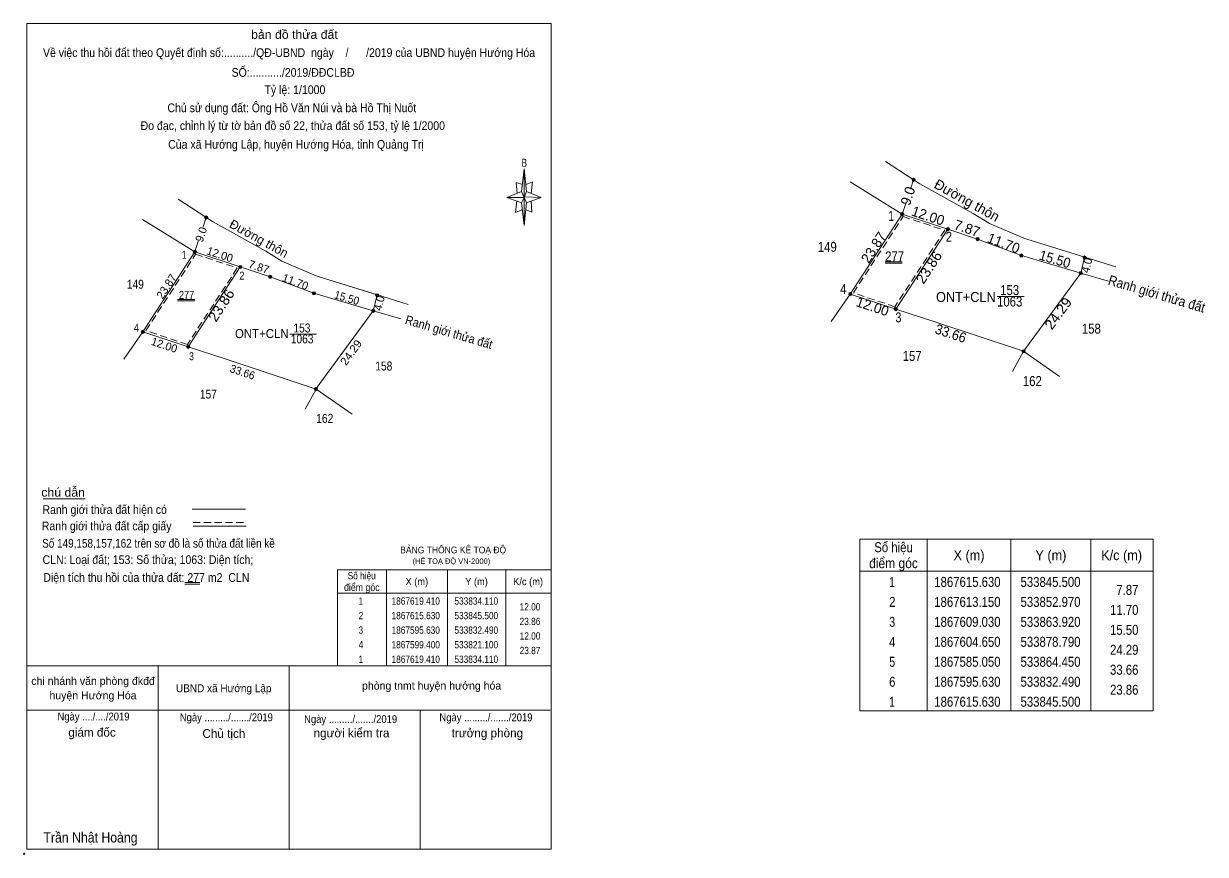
# Model space of a CAD drawing. Header units: metres. Extents: x 533291 to 533910, y 1867243 to 1867667.
# Drawn here: x 533614.2 to 533910, y 1867459.1 to 1867667.1 of the extents above; entities that cross this region are included whole.
import ezdxf
from ezdxf.enums import TextEntityAlignment as Align

# ---------------------------------------------------------------- set-up
doc = ezdxf.new("R2010")
doc.units = ezdxf.units.M
doc.header["$LTSCALE"] = 0.6
doc.header["$PDMODE"] = 32
doc.header["$PDSIZE"] = 0.3
doc.linetypes.add('MEDIUM_DASHED', pattern=[4.5, 3, -1.5])
doc.layers.add('2', color=7, linetype='Continuous', lineweight=13)
doc.layers.add('63', color=7, linetype='Continuous', lineweight=13)

msp = doc.modelspace()

# ---------------------------------------------------------------- hatches: boundary and pattern name
at = {"layer": '2'}
for points in [[(533837.36, 1867628, 1), (533836.56, 1867628, 1)], [(533660.2862, 1867618.5465, 1), (533659.4862, 1867618.5465, 1)], [(533834.51, 1867619.41, 1), (533833.71, 1867619.41, 1)], [(533845.9, 1867615.63, 1), (533845.1, 1867615.63, 1)], [(533853.37, 1867613.15, 1), (533852.57, 1867613.15, 1)], [(533657.4362, 1867609.9565, 1), (533656.6362, 1867609.9565, 1)], [(533864.32, 1867609.03, 1), (533863.52, 1867609.03, 1)], [(533880.16, 1867608.53, 1), (533879.36, 1867608.53, 1)], [(533668.8262, 1867606.1765, 1), (533668.0262, 1867606.1765, 1)], [(533676.2962, 1867603.6965, 1), (533675.4962, 1867603.6965, 1)], [(533879.19, 1867604.65, 1), (533878.39, 1867604.65, 1)], [(533687.2462, 1867599.5765, 1), (533686.4462, 1867599.5765, 1)], [(533703.0862, 1867599.0765, 1), (533702.2862, 1867599.0765, 1)], [(533821.5, 1867599.4, 1), (533820.7, 1867599.4, 1)], [(533702.1162, 1867595.1965, 1), (533701.3162, 1867595.1965, 1)], [(533832.89, 1867595.63, 1), (533832.09, 1867595.63, 1)], [(533644.4262, 1867589.9465, 1), (533643.6262, 1867589.9465, 1)], [(533655.8162, 1867586.1765, 1), (533655.0162, 1867586.1765, 1)], [(533864.85, 1867585.05, 1), (533864.05, 1867585.05, 1)], [(533687.7762, 1867575.5965, 1), (533686.9762, 1867575.5965, 1)]]:
    msp.add_hatch(color=256, dxfattribs=at).paths.add_polyline_path(points)

# ---------------------------------------------------------------- linework, layer by layer
for p, q in [((533738.77, 1867625.04), (533739.5, 1867630.73)), ((533829.92, 1867632.57), (533838.51, 1867626.99)), ((533829.92, 1867632.57), (533838.51, 1867626.99)), ((533836.96, 1867628), (533836.19, 1867625.68)), ((533740.08, 1867625.04), (533743.73, 1867623.58)), ((533834.11, 1867619.41), (533821.05, 1867627.54)), ((533834.11, 1867619.41), (533821.05, 1867627.54)), ((533851.86, 1867619.58), (533838.51, 1867626.99)), ((533851.86, 1867619.58), (533838.51, 1867626.99)), ((533652.85, 1867623.13), (533661.44, 1867617.55)), ((533652.85, 1867623.13), (533661.44, 1867617.55)), ((533738.77, 1867622.27), (533735.12, 1867623.58)), ((533740.08, 1867622.27), (533739.5, 1867616.58)), ((533741.24, 1867622.71), (533741.4, 1867619.94)), ((533834.99, 1867622.08), (533834.11, 1867619.41)), ((533741.4, 1867619.94), (533739.94, 1867620.52)), ((533821.1, 1867599.4), (533834.11, 1867619.41)), ((533845.5, 1867615.63), (533834.11, 1867619.41)), ((533657.04, 1867609.97), (533643.98, 1867618.1)), ((533657.04, 1867609.97), (533643.98, 1867618.1)), ((533659.89, 1867618.56), (533659.12, 1867616.24)), ((533674.79, 1867610.14), (533661.44, 1867617.55)), ((533674.79, 1867610.14), (533661.44, 1867617.55)), ((533644.03, 1867589.96), (533657.04, 1867609.97)), ((533657.92, 1867612.64), (533657.04, 1867609.97)), ((533668.43, 1867606.19), (533657.04, 1867609.97)), ((533887.53, 1867606.25), (533879.84, 1867608.62)), ((533878.83, 1867604.64), (533878.79, 1867604.65)), ((533878.83, 1867604.64), (533878.79, 1867604.65)), ((533885.7, 1867602.61), (533878.79, 1867604.65)), ((533710.46, 1867596.81), (533702.77, 1867599.18)), ((533821.1, 1867599.4), (533816.31, 1867592.53)), ((533701.76, 1867595.2), (533701.72, 1867595.21)), ((533701.76, 1867595.2), (533701.72, 1867595.21)), ((533708.63, 1867593.17), (533701.72, 1867595.21)), ((533864.45, 1867585.05), (533841.99, 1867592.49)), ((533644.03, 1867589.96), (533639.24, 1867583.09)), ((533864.45, 1867585.05), (533864.52, 1867585)), ((533864.52, 1867585), (533873.47, 1867578.78)), ((533687.38, 1867575.61), (533664.92, 1867583.05)), ((533687.38, 1867575.61), (533687.45, 1867575.56)), ((533687.45, 1867575.56), (533696.4, 1867569.34)), ((533619.08, 1867548.08), (533629.64, 1867548.08)), ((533656.41, 1867545.54), (533669.73, 1867545.54)), ((533656.61, 1867541.27), (533669.93, 1867541.27)), ((533704.99, 1867530.35), (533704.99, 1867506.29)), ((533720.3, 1867530.35), (533720.3, 1867506.29)), ((533734.88, 1867530.35), (533734.88, 1867506.29)), ((533692.75, 1867524.52), (533746.26, 1867524.52)), ((533615.04, 1867506.29), (533746.26, 1867506.29)), ((533647.85, 1867460.37), (533647.85, 1867506.29)), ((533680.65, 1867460.37), (533680.65, 1867506.29)), ((533615.04, 1867495.21), (533745.97, 1867495.21)), ((533615.04, 1867495.21), (533745.97, 1867495.21)), ((533615.04, 1867495.21), (533745.97, 1867495.21)), ((533615.04, 1867495.21), (533745.97, 1867495.21)), ((533713.46, 1867460.37), (533713.46, 1867495.21)), ((533746.26, 1867460.37), (533615.04, 1867460.37))]:
    msp.add_line(p, q, dxfattribs=at)
at = {"layer": '2', "linetype": 'MEDIUM_DASHED'}
msp.add_line((533656.61, 1867542.18), (533670.02, 1867542.18), dxfattribs=at)
at = {"layer": '2'}
for points in [[(533615.04, 1867667.12), (533746.26, 1867667.12), (533746.26, 1867460.37), (533615.04, 1867460.37)], [(533739.5, 1867630.73), (533740.08, 1867625.04), (533739.5, 1867623.58)], [(533739.5, 1867623.58), (533735.12, 1867623.58), (533738.77, 1867625.04), (533740.08, 1867622.27), (533743.73, 1867623.58), (533739.5, 1867623.73)], [(533739.5, 1867623.58), (533739.5, 1867616.58), (533738.77, 1867622.27)], [(533692.75, 1867530.35), (533746.26, 1867530.35), (533746.26, 1867506.29), (533692.75, 1867506.29)]]:
    msp.add_lwpolyline(points, close=True, dxfattribs=at)
for points in [[(533829.92, 1867632.57), (533838.51, 1867626.99), (533851.86, 1867619.58), (533855.93, 1867617.06), (533864.52, 1867613.43)], [(533739.5, 1867623.58), (533738.77, 1867625.04), (533735.12, 1867623.58)], [(533739.06, 1867626.79), (533737.45, 1867627.37), (533737.75, 1867624.6)], [(533739.94, 1867626.79), (533741.54, 1867627.52), (533741.24, 1867624.6)], [(533652.85, 1867623.13), (533661.44, 1867617.55), (533674.79, 1867610.14), (533678.86, 1867607.62), (533687.45, 1867603.99)], [(533737.61, 1867622.71), (533737.31, 1867619.79), (533738.91, 1867620.52)], [(533739.5, 1867623.58), (533740.08, 1867622.27), (533743.73, 1867623.58)], [(533864.52, 1867613.43), (533855.93, 1867617.06), (533851.86, 1867619.58)], [(533864.52, 1867613.43), (533855.93, 1867617.06), (533851.86, 1867619.58)], [(533852.97, 1867613.15), (533845.5, 1867615.63), (533832.49, 1867595.63)], [(533863.92, 1867609.03), (533854.96, 1867612.4), (533852.97, 1867613.15)], [(533879.79, 1867608.64), (533865.27, 1867613.11), (533864.52, 1867613.43)], [(533879.84, 1867608.62), (533865.27, 1867613.11), (533864.52, 1867613.43)], [(533864.52, 1867613.43), (533865.27, 1867613.11), (533879.84, 1867608.62)], [(533687.45, 1867603.99), (533678.86, 1867607.62), (533674.79, 1867610.14)], [(533687.45, 1867603.99), (533678.86, 1867607.62), (533674.79, 1867610.14)], [(533878.79, 1867604.65), (533864.52, 1867608.85), (533863.92, 1867609.03)], [(533878.79, 1867604.65), (533864.52, 1867608.85), (533863.92, 1867609.03)], [(533675.9, 1867603.71), (533668.43, 1867606.19), (533655.42, 1867586.19)], [(533878.79, 1867604.65), (533864.52, 1867585.15), (533864.45, 1867585.05)], [(533878.83, 1867604.64), (533878.79, 1867604.65), (533864.52, 1867585.15)], [(533686.85, 1867599.59), (533677.89, 1867602.96), (533675.9, 1867603.71)], [(533702.72, 1867599.2), (533688.2, 1867603.67), (533687.45, 1867603.99)], [(533702.77, 1867599.18), (533688.2, 1867603.67), (533687.45, 1867603.99)], [(533687.45, 1867603.99), (533688.2, 1867603.67), (533702.77, 1867599.18)], [(533701.72, 1867595.21), (533687.45, 1867599.41), (533686.85, 1867599.59)], [(533701.72, 1867595.21), (533687.45, 1867599.41), (533686.85, 1867599.59)], [(533841.99, 1867592.49), (533832.49, 1867595.63), (533821.1, 1867599.4)], [(533701.72, 1867595.21), (533687.45, 1867575.71), (533687.38, 1867575.61)], [(533701.76, 1867595.2), (533701.72, 1867595.21), (533687.45, 1867575.71)], [(533664.92, 1867583.05), (533655.42, 1867586.19), (533644.03, 1867589.96)], [(533861.74, 1867580.02), (533864.45, 1867585.05), (533864.52, 1867585)], [(533864.52, 1867585.15), (533864.45, 1867585.05), (533864.52, 1867585)], [(533684.67, 1867570.58), (533687.38, 1867575.61), (533687.45, 1867575.56)], [(533687.45, 1867575.71), (533687.38, 1867575.61), (533687.45, 1867575.56)]]:
    msp.add_lwpolyline(points, dxfattribs=at)
at = {"layer": '2', "linetype": 'MEDIUM_DASHED'}
for points in [[(533834.32, 1867618.81), (533844.73, 1867615.36), (533832.28, 1867596.23), (533821.87, 1867599.67)], [(533657.25, 1867609.37), (533667.66, 1867605.92), (533655.21, 1867586.79), (533644.8, 1867590.23)]]:
    msp.add_lwpolyline(points, close=True, dxfattribs=at)
at = {"layer": '2'}
for centre in [(533836.96, 1867628), (533659.8862, 1867618.5465), (533834.11, 1867619.41), (533845.5, 1867615.63), (533852.97, 1867613.15), (533657.0362, 1867609.9565), (533863.92, 1867609.03), (533879.76, 1867608.53), (533668.4262, 1867606.1765), (533675.8962, 1867603.6965), (533878.79, 1867604.65), (533686.8462, 1867599.5765), (533702.6862, 1867599.0765), (533821.1, 1867599.4), (533701.7162, 1867595.1965), (533832.49, 1867595.63), (533644.0262, 1867589.9465), (533655.4162, 1867586.1765), (533864.45, 1867585.05), (533687.3762, 1867575.5965)]:
    msp.add_circle(centre, 0.4, dxfattribs=at)
msp.add_point((533614.35, 1867459.22), dxfattribs=at)
at = {"layer": '63'}
for p, q in [((533829.82, 1867607.43), (533834.11, 1867607.43)), ((533829.82, 1867607.16), (533834.11, 1867607.16)), ((533879.76, 1867608.53), (533878.79, 1867604.65)), ((533702.69, 1867599.09), (533701.72, 1867595.21)), ((533857.9, 1867598.82), (533864.6, 1867598.82)), ((533652.75, 1867597.99), (533657.04, 1867597.99)), ((533652.75, 1867597.72), (533657.04, 1867597.72)), ((533680.83, 1867589.38), (533687.53, 1867589.38)), ((533840.32, 1867538), (533840.32, 1867495)), ((533861.32, 1867538), (533861.32, 1867495)), ((533881.32, 1867538), (533881.32, 1867495)), ((533654.58, 1867527.17), (533658.29, 1867527.17)), ((533823.52, 1867530), (533896.92, 1867530)), ((533654.57, 1867526.71), (533658.29, 1867526.71))]:
    msp.add_line(p, q, dxfattribs=at)
msp.add_lwpolyline([(533823.52, 1867538), (533896.92, 1867538), (533896.92, 1867495), (533823.52, 1867495)], close=True, dxfattribs=at)

# ---------------------------------------------------------------- texts
at = {"layer": '2'}
for s, height, width, p in [('bản đồ thửa đất', 2.187, 1.05, (533681.98, 1867663.3)), ('Về việc thu hồi đất theo Quyết định số:........../QĐ-UBND  ngày    /      /2019 của UBND huyện Hướng Hóa', 2.19, 0.9, (533680.635, 1867658.76)), ('SỐ:.........../2019/ĐĐCLBĐ', 2.19, 0.9, (533681.625, 1867653.8)), ('Tỷ lệ: 1/1000', 2.19, 0.9, (533682.1, 1867649.47)), ('Chủ sử dụng đất: Ông Hồ Văn Núi và bà Hồ Thị Nuốt', 2.19, 0.9, (533681.325, 1867644.94)), ('Đo đạc, chỉnh lý từ tờ bản đồ số 22, thửa đất số 153, tỷ lệ 1/2000 ', 2.19, 0.9, (533681.93, 1867640.47)), ('Của xã Hướng Lập, huyện Hướng Hóa, tỉnh Quảng Trị', 2.19, 0.9, (533682.365, 1867635.79)), ('B', 2.009, 0.75, (533739.515, 1867631.26)), ('149', 2.5, 0.85, (533815.345, 1867609.96)), ('277', 2.5, 0.85, (533832.19, 1867607.58)), ('149', 2.25, 0.85, (533642.15, 1867600.73)), ('153', 2.5, 0.85, (533861, 1867599.14)), ('277', 2, 0.85, (533654.98, 1867598.18)), ('ONT+CLN', 2.5, 0.95, (533850.025, 1867597.41)), ('1063', 2.5, 0.85, (533861, 1867596.27)), ('ONT+CLN', 2.25, 0.95, (533673.805, 1867588.37)), ('1063', 2.25, 0.85, (533683.9, 1867587.04)), ('153', 2.25, 0.85, (533683.855, 1867589.77)), ('158', 2.5, 0.85, (533881.44, 1867589.48)), ('157', 2.5, 0.85, (533836.59, 1867582.66)), ('158', 2.25, 0.85, (533704.345, 1867580.25)), ('162', 2.5, 0.85, (533866.67, 1867576.36)), ('157', 2.25, 0.85, (533660.445, 1867573.21)), ('162', 2.25, 0.85, (533689.57, 1867567.13)), ('BẢNG THỐNG KÊ TOẠ ĐỘ ', 1.677, 0.95, (533722.01, 1867534.47)), ('(HỆ TOẠ ĐỘ VN-2000)', 1.361, 0.9, (533721.27, 1867531.82)), ('điểm góc', 1.823, 0.9, (533698.845, 1867525.03)), ('Số hiệu', 1.823, 0.85, (533698.83, 1867527.94)), ('X (m)', 1.823, 0.95, (533712.62, 1867526.49)), ('Y (m)', 1.823, 0.95, (533727.56, 1867526.49)), ('K/c (m)', 1.823, 0.95, (533740.465, 1867526.49)), (' 1', 1.823, 0.75, (533698.34, 1867521.61)), ('1867619.410', 1.823, 0.85, (533712.34, 1867521.61)), ('533834.110', 1.823, 0.85, (533727.5, 1867521.61)), (' 2', 1.823, 0.85, (533698.335, 1867517.96)), ('1867615.630', 1.823, 0.85, (533712.34, 1867517.96)), ('533845.500', 1.823, 0.85, (533727.5, 1867517.96)), (' 3', 1.823, 0.8, (533698.33, 1867514.32)), ('1867595.630', 1.823, 0.85, (533712.34, 1867514.32)), ('533832.490', 1.823, 0.85, (533727.5, 1867514.32)), (' 4', 1.823, 0.85, (533698.34, 1867510.67)), ('1867599.400', 1.823, 0.85, (533712.34, 1867510.67)), ('533821.100', 1.823, 0.85, (533727.5, 1867510.67)), (' 1', 1.823, 0.75, (533698.34, 1867507.03)), ('1867619.410', 1.823, 0.85, (533712.34, 1867507.03)), ('533834.110', 1.823, 0.85, (533727.5, 1867507.03)), ('UBND xã Hướng Lập', 1.97, 0.95, (533664.275, 1867499.69)), ('Ngày ..../..../2019', 1.968, 0.9, (533631.68, 1867492.61)), ('Ngày ........./......./2019', 1.968, 0.9, (533664.93, 1867492.42)), ('Ngày ........./......./2019', 1.968, 0.9, (533696.04, 1867491.96)), ('Ngày ........./......./2019', 1.968, 0.9, (533729.91, 1867492.4)), ('Trần Nhật Hoàng', 2.551, 0.9, (533630.935, 1867462.04))]:
    msp.add_text(s, height=height, dxfattribs=dict(at, width=width)).set_placement(p, align=Align.CENTER)
for s, height, rotation, p in [('Đường thôn', 2.5, 330.967, (533849.7034, 1867621.7663)), ('9.0', 2.5, 71.645, (533836.6986, 1867623.5764)), ('12.00', 2.5, 341.641, (533840.1913, 1867617.8052)), ('9.0', 2, 71.645, (533659.5772, 1867614.0201)), ('Đường thôn', 2.25, 330.967, (533672.544, 1867612.3166)), ('23.87', 2.5, 56.969, (533827.9983, 1867610.3786)), ('12.00', 2, 341.641, (533663.01, 1867608.3512)), ('23.87', 2, 56.969, (533650.808, 1867600.7599)), ('12.00', 2.5, 341.686, (533826.2822, 1867595.1183)), ('12.00', 2, 341.686, (533649.1008, 1867585.6636))]:
    msp.add_text(s, height=height, rotation=rotation, dxfattribs=at).set_placement(p, align=Align.CENTER)
for s, height, width, p in [(' 1', 2.5, 0.75, (533832.04, 1867617.72)), (' 2', 2.5, 0.85, (533846.56, 1867612.48)), (' 1', 2, 0.75, (533654.94, 1867608.24)), (' 2', 2, 0.85, (533669.46, 1867603)), (' 4', 2.5, 0.85, (533820.16, 1867599.43)), (' 3', 2.5, 0.8, (533833.9, 1867592.3)), (' 4', 2, 0.85, (533643.06, 1867589.95)), (' 3', 2, 0.8, (533656.8, 1867582.82)), ('12.00', 1.823, 0.85, (533743.54, 1867520.15)), ('23.86', 1.823, 0.85, (533743.53, 1867516.5)), ('12.00', 1.823, 0.85, (533743.54, 1867512.86)), ('23.87', 1.823, 0.85, (533743.54, 1867509.22))]:
    msp.add_text(s, height=height, dxfattribs=dict(at, width=width)).set_placement(p, align=Align.RIGHT)
for s, height, rotation, width, p in [('23.86', 2.5, 56.956, 1.05, (533841.8321, 1867605.3734)), ('Ranh giới thửa đất', 2.5, 343.552, 0.9, (533897.4611, 1867598.2577)), ('23.86', 2.5, 56.956, 1.05, (533664.7321, 1867595.8934)), ('Ranh giới thửa đất', 2.25, 343.552, 0.9, (533720.3265, 1867588.7903))]:
    msp.add_text(s, height=height, rotation=rotation, dxfattribs=dict(at, width=width)).set_placement(p, align=Align.CENTER)
for s, height, width, p in [('chú dẫn', 2.187, 1.05, (533618.62, 1867548.65)), ('Ranh giới thửa đất hiện có ', 2.187, 0.9, (533618.91, 1867544.33)), ('Ranh giới thửa đất cấp giấy', 2.187, 0.9, (533618.75, 1867540.22)), ('Số 149,158,157,162 trên sơ đồ là số thửa đất liền kề', 2.19, 0.85, (533618.83, 1867535.88)), ('CLN: Loại đất; 153: Số thửa; 1063: Diện tích;', 2.19, 0.9, (533618.94, 1867531.78)), ('Diện tích thu hồi của thửa đất: 277 m2  CLN', 2.19, 0.9, (533619.13, 1867527.32))]:
    msp.add_text(s, height=height, dxfattribs=dict(at, width=width)).set_placement(p)
for s, height, p in [('chi nhánh văn phòng đkđđ ', 1.97, (533631.935, 1867501.52)), ('phòng tnmt huyện hướng hóa', 1.97, (533716.315, 1867500.34)), ('huyện Hướng Hóa', 1.97, (533631.56, 1867497.9)), ('giám đốc', 2.187, (533631.315, 1867488.55)), ('Chủ tịch', 2.19, (533664.315, 1867488.24)), ('người kiểm tra', 2.187, (533696.265, 1867488.38)), ('trưởng phòng', 2.19, (533730.27, 1867488.38))]:
    msp.add_text(s, height=height, dxfattribs=at).set_placement(p, align=Align.CENTER)
at = {"layer": '63'}
for s, height, rotation, p in [('7.87', 2.5, 341.634, (533849.9511, 1867614.687)), ('11.70', 2.5, 339.381, (533859.0498, 1867610.9752)), ('7.87', 2, 341.634, (533672.7699, 1867605.2366)), ('4.0', 2, 75.93, (533881.2791, 1867606.3319)), ('11.70', 2, 339.381, (533681.8628, 1867601.5238)), ('4.0', 2, 75.93, (533704.1791, 1867596.8519))]:
    msp.add_text(s, height=height, rotation=rotation, dxfattribs=at).set_placement(p, align=Align.CENTER)
for s, height, rotation, width, p in [('15.50', 2.5, 343.588, 0.95, (533871.9768, 1867606.9499)), ('15.50', 2, 343.588, 0.95, (533694.8125, 1867597.485)), ('24.29', 2.5, 53.81, 1.05, (533874.1619, 1867593.8019)), ('33.66', 2.5, 341.683, 0.95, (533845.8572, 1867588.3597)), ('24.29', 2, 53.81, 1.05, (533696.9597, 1867584.1745)), ('33.66', 2, 341.683, 0.95, (533668.6657, 1867578.9051))]:
    msp.add_text(s, height=height, rotation=rotation, dxfattribs=dict(at, width=width)).set_placement(p, align=Align.CENTER)
for s, width, p in [('Số hiệu', 0.85, (533831.92, 1867534.75)), ('điểm góc', 0.9, (533831.92, 1867530.75)), ('X (m)', 0.95, (533850.82, 1867532.75)), ('Y (m)', 0.95, (533871.315, 1867532.75)), ('K/c (m)', 0.95, (533889.02, 1867532.75)), (' 1', 0.75, (533831.215, 1867526.05)), ('1867615.630', 0.85, (533850.42, 1867526.05)), ('533845.500', 0.85, (533871.225, 1867526.05)), (' 2', 0.85, (533831.22, 1867521.05)), ('1867613.150', 0.85, (533850.42, 1867521.05)), ('533852.970', 0.85, (533871.225, 1867521.05)), (' 3', 0.8, (533831.22, 1867516.05)), ('1867609.030', 0.85, (533850.42, 1867516.05)), ('533863.920', 0.85, (533871.225, 1867516.05)), (' 4', 0.85, (533831.215, 1867511.05)), ('1867604.650', 0.85, (533850.42, 1867511.05)), ('533878.790', 0.85, (533871.225, 1867511.05)), (' 5', 0.8, (533831.22, 1867506.05)), ('1867585.050', 0.85, (533850.42, 1867506.05)), ('533864.450', 0.85, (533871.225, 1867506.05)), (' 6', 0.85, (533831.22, 1867501.05)), ('1867595.630', 0.85, (533850.42, 1867501.05)), ('533832.490', 0.85, (533871.225, 1867501.05)), (' 1', 0.75, (533831.215, 1867496.05)), ('1867615.630', 0.85, (533850.42, 1867496.05)), ('533845.500', 0.85, (533871.225, 1867496.05))]:
    msp.add_text(s, height=2.5, dxfattribs=dict(at, width=width)).set_placement(p, align=Align.CENTER)
at = {"layer": '63', "width": 0.85}
for s, p in [('7.87', (533893.22, 1867524.05)), ('11.70', (533893.22, 1867519.05)), ('15.50', (533893.22, 1867514.05)), ('24.29', (533893.22, 1867509.05)), ('33.66', (533893.22, 1867504.05)), ('23.86', (533893.22, 1867499.05))]:
    msp.add_text(s, height=2.5, dxfattribs=at).set_placement(p, align=Align.RIGHT)

doc.saveas('drawing.dxf')
